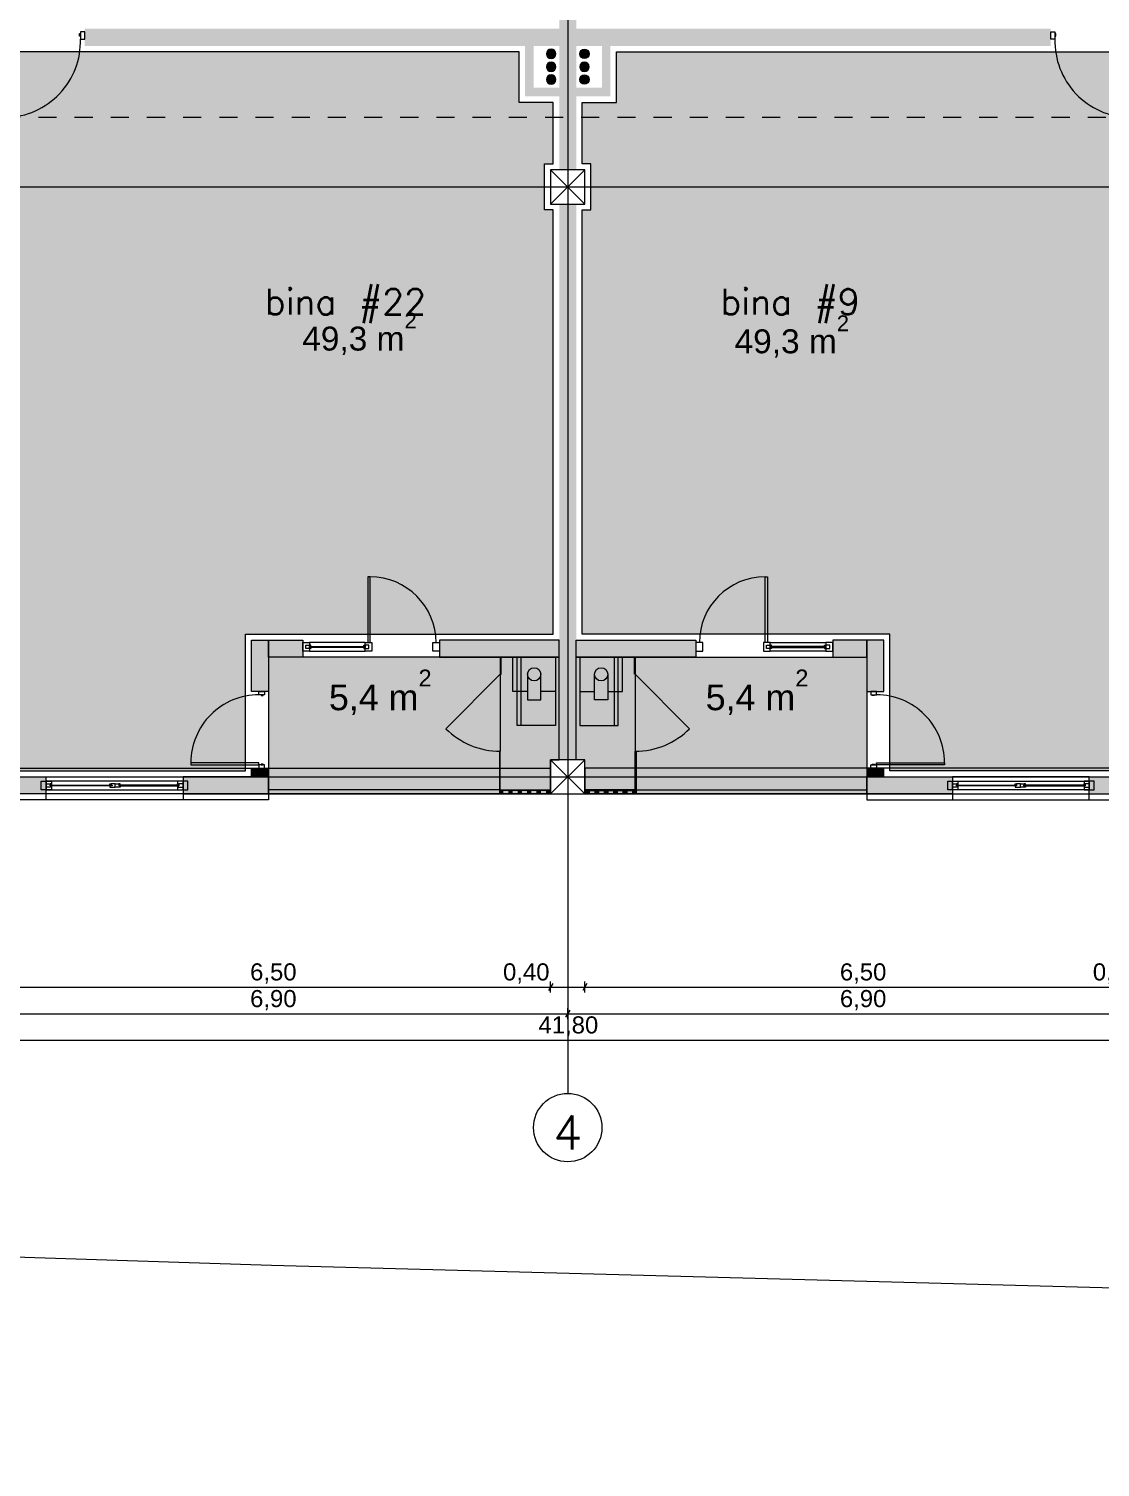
# Model space of a CAD drawing. Header units: metres. Extents: x 476297 to 476657, y 4620828 to 4621206.
# Drawn here: x 476405.25 to 476417.79, y 4621056.25 to 4621073.07 of the extents above; entities that cross this region are included whole.
import ezdxf

# ---------------------------------------------------------------- set-up
doc = ezdxf.new("R2010")
doc.units = ezdxf.units.M
doc.header["$MEASUREMENT"] = 0
doc.linetypes.add('Dashed', pattern=[0.423333, 0.211667, -0.211667])
for name, color, linetype in [('0_Pen_No__42_Pen_No__250', 7, 'Continuous'), ('2D Drafting - General_Pen_No__1', 7, 'Continuous'), ('2D Drafting - General_Pen_No__1_Pen_No__7', 7, 'Continuous'), ('2D Drafting - General_Pen_No__250_Pen_No__7', 7, 'Continuous'), ('2D Drafting - General_Pen_No__7_Pen_No__7', 7, 'Continuous'), ('Annotation - Text_Pen_No__7', 7, 'Continuous'), ('Doors_Pen_No__7_Pen_No__7', 7, 'Continuous'), ('G-Anno-Nplt', 7, 'Continuous'), ('gegmebi_Pen_No__1', 7, 'Continuous'), ('Interior - Furniture', 7, 'Continuous'), ('kar-panjara_Pen_No__7_Pen_No__7', 7, 'Continuous'), ('New2D Drafting - General_Pen_No__250_Pen_No__7', 7, 'Continuous'), ('New2D Drafting - General_Pen_No__30_Pen_No__9_Pen_No__9', 7, 'Continuous'), ('New_________ _________ ___2', 7, 'Continuous'), ('NewDoors_Pen_No__7_Pen_No__7', 7, 'Continuous'), ('NewInterior - Furniture', 7, 'Continuous'), ('Newreg_nak', 7, 'Continuous'), ('Newshenobebi', 7, 'Continuous'), ('NewStructural - Bearing', 7, 'Continuous'), ('shaxtebi da milebi_Pen_No__1_Pen_No__1', 7, 'Continuous'), ('shaxtebi da milebi_Pen_No__5_Pen_No__5', 7, 'Continuous'), ('zoma', 7, 'Continuous'), ('zoma_Pen_No__5', 7, 'Continuous')]:
    doc.layers.add(name, color=color, linetype=linetype)
doc.styles.add('GENERATED_STYLE_1', font='arial.ttf')
doc.styles.add('GENERATED_STYLE_2', font='arial.ttf')
doc.dimstyles.new('GENERATED_STYLE__1', dxfattribs={"dimtxt": 0.2, "dimasz": 0.064421, "dimexe": 0.18, "dimexo": 0.003, "dimgap": 0.09, "dimtad": 1, "dimtih": 1, "dimtoh": 1, "dimzin": 0, "dimdsep": 46, "dimtxsty": 'GENERATED_STYLE_2', "dimblk": 'ARROWHEAD_2', "dimblk1": 'ARROWHEAD_2', "dimblk2": 'ARROWHEAD_2', "dimcen": 0.09, "dimclrd": 142, "dimclre": 142, "dimclrt": 142, "dimadec": 0, "dimazin": 0, "dimtfac": 1, "dimtdec": 4, "dimtmove": 0, "dimatfit": 3, "dimfxl": 1, "dimtolj": 1, "dimtzin": 0, "dimarcsym": 0})

# ---------------------------------------------------------------- blocks, each defined once
blk = doc.blocks.new('*D179', base_point=(476844.527, 4621385.791))
at = {"layer": 'zoma', "color": 142, "linetype": 'Continuous', "lineweight": 0, "transparency": 16777216}
for p, q in [((476404.68, 4621061.594), (476404.631, 4621061.509)), ((476404.656, 4621061.488), (476404.656, 4621061.615)), ((476404.656, 4621061.551), (476411.556, 4621061.551)), ((476411.58, 4621061.594), (476411.531, 4621061.509)), ((476411.556, 4621061.488), (476411.556, 4621061.615))]:
    blk.add_line(p, q, dxfattribs=at)
at = {"layer": 'zoma', "color": 142, "lineweight": 0, "transparency": 16777216, "insert": (476407.84, 4621061.591), "char_height": 0.2, "attachment_point": 7, "style": 'GENERATED_STYLE_2'}
blk.add_mtext('\\A1;{\\pql;\\fArial CYR|b0|i0|c204|p34;6,90}', dxfattribs=at)
blk = doc.blocks.new('ARROWHEAD_2')
at = {"color": 0, "linetype": 'Continuous', "lineweight": 0}
for p, q in [((0, 0), (-1, 0)), ((-0.38, -0.66), (0.38, 0.66))]:
    blk.add_line(p, q, dxfattribs=at)
blk = doc.blocks.new('*D180', base_point=(476844.527, 4621385.791))
at = {"layer": 'zoma', "color": 142, "linetype": 'Continuous', "lineweight": 0, "transparency": 16777216}
for p, q in [((476411.58, 4621061.594), (476411.531, 4621061.509)), ((476411.556, 4621061.488), (476411.556, 4621061.615)), ((476411.556, 4621061.551), (476418.456, 4621061.551)), ((476418.48, 4621061.594), (476418.431, 4621061.509)), ((476418.456, 4621061.488), (476418.456, 4621061.615))]:
    blk.add_line(p, q, dxfattribs=at)
at = {"layer": 'zoma', "color": 142, "lineweight": 0, "transparency": 16777216, "insert": (476414.74, 4621061.591), "char_height": 0.2, "attachment_point": 7, "style": 'GENERATED_STYLE_2'}
blk.add_mtext('\\A1;{\\pql;\\fArial CYR|b0|i0|c204|p34;6,90}', dxfattribs=at)
blk = doc.blocks.new('*D189', base_point=(476844.527, 4621385.791))
at = {"layer": 'zoma', "color": 142, "linetype": 'Continuous', "lineweight": 0, "transparency": 16777216}
for p, q in [((476390.656, 4621061.179), (476390.656, 4621061.306)), ((476432.456, 4621061.179), (476432.456, 4621061.306)), ((476390.614, 4621061.243), (476390.656, 4621061.243)), ((476390.68, 4621061.285), (476390.631, 4621061.2)), ((476390.656, 4621061.243), (476432.456, 4621061.243)), ((476432.431, 4621061.2), (476432.48, 4621061.285)), ((476432.456, 4621061.243), (476432.497, 4621061.243))]:
    blk.add_line(p, q, dxfattribs=at)
at = {"layer": 'zoma', "color": 142, "lineweight": 0, "transparency": 16777216, "insert": (476411.214, 4621061.283), "char_height": 0.2, "attachment_point": 7, "style": 'GENERATED_STYLE_2'}
blk.add_mtext('\\A1;{\\pql;\\fArial CYR|b0|i0|c204|p34;41,80}', dxfattribs=at)
blk = doc.blocks.new('*D195', base_point=(476844.527, 4621385.791))
at = {"layer": 'zoma', "color": 142, "linetype": 'Continuous', "lineweight": 0, "transparency": 16777216}
for p, q in [((476404.88, 4621061.905), (476404.831, 4621061.821)), ((476404.856, 4621061.799), (476404.856, 4621061.926)), ((476404.856, 4621061.863), (476411.356, 4621061.863)), ((476411.38, 4621061.905), (476411.331, 4621061.821)), ((476411.356, 4621061.799), (476411.356, 4621061.926))]:
    blk.add_line(p, q, dxfattribs=at)
at = {"layer": 'zoma', "color": 142, "lineweight": 0, "transparency": 16777216, "char_height": 0.2, "attachment_point": 7, "style": 'GENERATED_STYLE_2'}
for s, insert in [('\\A1;{\\pql;\\fArial CYR|b0|i0|c204|p34;6,50}', (476407.84, 4621061.903)), ('\\A1;{\\pql;\\fArial CYR|b0|i0|c204|p34;0,40}', (476410.799, 4621061.903))]:
    blk.add_mtext(s, dxfattribs=dict(at, insert=insert))
blk = doc.blocks.new('*D196', base_point=(476844.527, 4621385.791))
at = {"layer": 'zoma', "color": 142, "linetype": 'Continuous', "lineweight": 0, "transparency": 16777216}
for p, q in [((476411.38, 4621061.905), (476411.331, 4621061.821)), ((476411.356, 4621061.799), (476411.356, 4621061.926)), ((476411.356, 4621061.863), (476411.756, 4621061.863)), ((476411.78, 4621061.905), (476411.731, 4621061.821)), ((476411.756, 4621061.799), (476411.756, 4621061.926))]:
    blk.add_line(p, q, dxfattribs=at)
blk = doc.blocks.new('*D197', base_point=(476844.527, 4621385.791))
at = {"layer": 'zoma', "color": 142, "linetype": 'Continuous', "lineweight": 0, "transparency": 16777216}
for p, q in [((476411.78, 4621061.905), (476411.731, 4621061.821)), ((476411.756, 4621061.799), (476411.756, 4621061.926)), ((476411.756, 4621061.863), (476418.256, 4621061.863)), ((476418.28, 4621061.905), (476418.231, 4621061.821)), ((476418.256, 4621061.799), (476418.256, 4621061.926))]:
    blk.add_line(p, q, dxfattribs=at)
at = {"layer": 'zoma', "color": 142, "lineweight": 0, "transparency": 16777216, "char_height": 0.2, "attachment_point": 7, "style": 'GENERATED_STYLE_2'}
for s, insert in [('\\A1;{\\pql;\\fArial CYR|b0|i0|c204|p34;6,50}', (476414.74, 4621061.903)), ('\\A1;{\\pql;\\fArial CYR|b0|i0|c204|p34;0,40}', (476417.699, 4621061.903))]:
    blk.add_mtext(s, dxfattribs=dict(at, insert=insert))
blk = doc.blocks.new('*D340', base_point=(476844.527, 4621385.791))
at = {"layer": 'zoma', "color": 142, "linetype": 'Continuous', "lineweight": 0, "transparency": 16777216}
for p, q in [((476404.879, 4621099.633), (476404.831, 4621099.549)), ((476404.855, 4621099.527), (476404.855, 4621099.654)), ((476404.855, 4621099.591), (476411.355, 4621099.591)), ((476411.379, 4621099.633), (476411.331, 4621099.549)), ((476411.355, 4621099.527), (476411.355, 4621099.654))]:
    blk.add_line(p, q, dxfattribs=at)
at = {"layer": 'zoma', "color": 142, "lineweight": 0, "transparency": 16777216, "char_height": 0.2, "attachment_point": 7, "style": 'GENERATED_STYLE_2'}
for s, insert in [('\\A1;{\\pql;\\fArial CYR|b0|i0|c204|p34;6,50}', (476407.839, 4621099.631)), ('\\A1;{\\pql;\\fArial CYR|b0|i0|c204|p34;0,40}', (476410.798, 4621099.631))]:
    blk.add_mtext(s, dxfattribs=dict(at, insert=insert))
blk = doc.blocks.new('*D341', base_point=(476844.527, 4621385.791))
at = {"layer": 'zoma', "color": 142, "linetype": 'Continuous', "lineweight": 0, "transparency": 16777216}
for p, q in [((476411.379, 4621099.633), (476411.331, 4621099.549)), ((476411.355, 4621099.527), (476411.355, 4621099.654)), ((476411.355, 4621099.591), (476411.755, 4621099.591)), ((476411.779, 4621099.633), (476411.731, 4621099.549)), ((476411.755, 4621099.527), (476411.755, 4621099.654))]:
    blk.add_line(p, q, dxfattribs=at)
blk = doc.blocks.new('*D342', base_point=(476844.527, 4621385.791))
at = {"layer": 'zoma', "color": 142, "linetype": 'Continuous', "lineweight": 0, "transparency": 16777216}
for p, q in [((476411.779, 4621099.633), (476411.731, 4621099.549)), ((476411.755, 4621099.527), (476411.755, 4621099.654)), ((476411.755, 4621099.591), (476418.255, 4621099.591)), ((476418.279, 4621099.633), (476418.231, 4621099.549)), ((476418.255, 4621099.527), (476418.255, 4621099.654))]:
    blk.add_line(p, q, dxfattribs=at)
at = {"layer": 'zoma', "color": 142, "lineweight": 0, "transparency": 16777216, "char_height": 0.2, "attachment_point": 7, "style": 'GENERATED_STYLE_2'}
for s, insert in [('\\A1;{\\pql;\\fArial CYR|b0|i0|c204|p34;6,50}', (476414.739, 4621099.631)), ('\\A1;{\\pql;\\fArial CYR|b0|i0|c204|p34;0,40}', (476417.698, 4621099.631))]:
    blk.add_mtext(s, dxfattribs=dict(at, insert=insert))

msp = doc.modelspace()

# ---------------------------------------------------------------- hatches: boundary and pattern name
at = {"layer": '2D Drafting - General_Pen_No__250_Pen_No__7', "linetype": 'Continuous', "lineweight": 0}
for points in [[(476411.656, 4621074.521), (476411.656, 4621071.421), (476411.456, 4621071.421), (476411.456, 4621074.521)], [(476411.456, 4621072.871), (476405.906, 4621072.871), (476405.906, 4621073.071), (476411.456, 4621073.071)], [(476411.656, 4621072.871), (476417.206, 4621072.871), (476417.206, 4621073.071), (476411.656, 4621073.071)], [(476411.456, 4621072.381), (476411.456, 4621072.28), (476411.056, 4621072.28), (476411.056, 4621072.871), (476411.156, 4621072.871), (476411.156, 4621072.381)], [(476411.656, 4621072.381), (476411.656, 4621072.28), (476412.056, 4621072.28), (476412.056, 4621072.871), (476411.956, 4621072.871), (476411.956, 4621072.381)], [(476411.656, 4621071.021), (476411.656, 4621064.521), (476411.456, 4621064.521), (476411.456, 4621071.021)], [(476408.056, 4621065.921), (476408.056, 4621065.321), (476407.856, 4621065.321), (476407.856, 4621065.921)], [(476408.456, 4621065.921), (476408.456, 4621065.721), (476408.056, 4621065.721), (476408.056, 4621065.921)], [(476410.056, 4621065.721), (476411.456, 4621065.721), (476411.456, 4621065.921), (476410.056, 4621065.921)], [(476413.056, 4621065.721), (476411.656, 4621065.721), (476411.656, 4621065.921), (476413.056, 4621065.921)], [(476414.656, 4621065.921), (476414.656, 4621065.721), (476415.056, 4621065.721), (476415.056, 4621065.921)], [(476415.056, 4621065.921), (476415.056, 4621065.321), (476415.256, 4621065.321), (476415.256, 4621065.921)], [(476410.766, 4621065.721), (476410.766, 4621065.521), (476410.776, 4621065.521), (476410.776, 4621065.721)], [(476412.346, 4621065.721), (476412.346, 4621065.521), (476412.336, 4621065.521), (476412.336, 4621065.721)], [(476410.756, 4621064.621), (476410.756, 4621064.161), (476410.766, 4621064.161), (476410.766, 4621064.621)], [(476412.356, 4621064.621), (476412.356, 4621064.161), (476412.346, 4621064.161), (476412.346, 4621064.621)], [(476407.856, 4621064.421), (476408.056, 4621064.421), (476408.056, 4621064.321), (476407.856, 4621064.321)], [(476415.256, 4621064.421), (476415.056, 4621064.421), (476415.056, 4621064.321), (476415.256, 4621064.321)], [(476405.456, 4621064.321), (476405.456, 4621064.121), (476404.856, 4621064.121), (476404.856, 4621064.321)], [(476407.056, 4621064.321), (476407.056, 4621064.121), (476408.056, 4621064.121), (476408.056, 4621064.321)], [(476410.766, 4621064.171), (476411.356, 4621064.171), (476411.356, 4621064.161), (476410.766, 4621064.161)], [(476412.346, 4621064.171), (476411.756, 4621064.171), (476411.756, 4621064.161), (476412.346, 4621064.161)], [(476416.056, 4621064.321), (476416.056, 4621064.121), (476415.056, 4621064.121), (476415.056, 4621064.321)], [(476417.656, 4621064.321), (476417.656, 4621064.121), (476418.256, 4621064.121), (476418.256, 4621064.321)]]:
    msp.add_hatch(color=7, dxfattribs=at).paths.add_polyline_path(points)
at = {"layer": 'G-Anno-Nplt', "linetype": 'Continuous', "lineweight": 0}
for points in [[(476411.286, 4621071.491), (476411.386, 4621071.491), (476411.386, 4621072.21), (476410.986, 4621072.21), (476410.986, 4621072.8), (476404.776, 4621072.801), (476404.776, 4621071.591), (476404.876, 4621071.591), (476404.876, 4621071.203), (476405.106, 4621071.203), (476405.106, 4621070.33), (476404.706, 4621070.33), (476404.706, 4621068.564), (476404.776, 4621068.564), (476404.776, 4621064.591), (476404.926, 4621064.591), (476404.926, 4621064.391), (476407.786, 4621064.391), (476407.786, 4621065.991), (476411.386, 4621065.991), (476411.386, 4621070.951), (476411.286, 4621070.951)], [(476418.405, 4621068.564), (476418.336, 4621068.564), (476418.336, 4621064.591), (476418.186, 4621064.591), (476418.186, 4621064.391), (476415.326, 4621064.391), (476415.326, 4621065.991), (476411.726, 4621065.991), (476411.726, 4621070.951), (476411.826, 4621070.951), (476411.826, 4621071.491), (476411.726, 4621071.491), (476411.726, 4621072.21), (476412.126, 4621072.21), (476412.126, 4621072.8), (476418.333, 4621072.801), (476418.333, 4621071.591), (476418.236, 4621071.591), (476418.236, 4621071.203), (476418.005, 4621071.203), (476418.005, 4621070.33), (476418.405, 4621070.33)]]:
    msp.add_hatch(color=167, dxfattribs=at).paths.add_polyline_path(points)
at = {"layer": 'New2D Drafting - General_Pen_No__250_Pen_No__7', "linetype": 'Continuous', "lineweight": 0}
for points in [[(476411.414, 4621065.721), (476410.914, 4621065.721), (476410.914, 4621065.321), (476411.087, 4621065.321), (476411.087, 4621065.221), (476411.241, 4621065.221), (476411.241, 4621065.321), (476411.414, 4621065.321)], [(476411.414, 4621065.721), (476410.964, 4621065.721), (476410.964, 4621064.921), (476411.414, 4621064.921)], [(476411.697, 4621065.721), (476412.147, 4621065.721), (476412.147, 4621064.921), (476411.697, 4621064.921)], [(476411.697, 4621065.721), (476412.197, 4621065.721), (476412.197, 4621065.321), (476412.024, 4621065.321), (476412.024, 4621065.221), (476411.87, 4621065.221), (476411.87, 4621065.321), (476411.697, 4621065.321)]]:
    msp.add_hatch(color=255, dxfattribs=at).paths.add_polyline_path(points)
at = {"layer": 'New2D Drafting - General_Pen_No__30_Pen_No__9_Pen_No__9', "linetype": 'Continuous', "lineweight": 0}
for points in [[(476410.796, 4621064.121), (476410.796, 4621064.161), (476410.756, 4621064.161), (476410.756, 4621064.121)], [(476410.906, 4621064.121), (476410.906, 4621064.161), (476410.866, 4621064.161), (476410.866, 4621064.121)], [(476411.016, 4621064.121), (476411.016, 4621064.161), (476410.976, 4621064.161), (476410.976, 4621064.121)], [(476411.126, 4621064.121), (476411.126, 4621064.161), (476411.086, 4621064.161), (476411.086, 4621064.121)], [(476411.236, 4621064.121), (476411.236, 4621064.161), (476411.196, 4621064.161), (476411.196, 4621064.121)], [(476411.346, 4621064.121), (476411.346, 4621064.161), (476411.306, 4621064.161), (476411.306, 4621064.121)], [(476411.766, 4621064.121), (476411.766, 4621064.161), (476411.806, 4621064.161), (476411.806, 4621064.121)], [(476411.876, 4621064.121), (476411.876, 4621064.161), (476411.916, 4621064.161), (476411.916, 4621064.121)], [(476411.986, 4621064.121), (476411.986, 4621064.161), (476412.026, 4621064.161), (476412.026, 4621064.121)], [(476412.096, 4621064.121), (476412.096, 4621064.161), (476412.136, 4621064.161), (476412.136, 4621064.121)], [(476412.206, 4621064.121), (476412.206, 4621064.161), (476412.246, 4621064.161), (476412.246, 4621064.121)], [(476412.316, 4621064.121), (476412.316, 4621064.161), (476412.356, 4621064.161), (476412.356, 4621064.121)]]:
    msp.add_hatch(color=255, dxfattribs=at).paths.add_polyline_path(points)
at = {"layer": 'NewInterior - Furniture', "linetype": 'Continuous', "lineweight": 0}
for points in [[(476408.056, 4621065.721), (476408.056, 4621064.121), (476411.356, 4621064.121), (476411.356, 4621064.521), (476411.456, 4621064.521), (476411.456, 4621065.721)], [(476415.056, 4621065.721), (476415.056, 4621064.121), (476411.756, 4621064.121), (476411.756, 4621064.521), (476411.656, 4621064.521), (476411.656, 4621065.721)]]:
    msp.add_hatch(color=46, dxfattribs=at).paths.add_polyline_path(points)
at = {"layer": 'shaxtebi da milebi_Pen_No__1_Pen_No__1', "linetype": 'Continuous', "lineweight": 0}
for points in [[(476411.361, 4621072.721, -1), (476411.361, 4621072.831, -1)], [(476411.751, 4621072.721, 1), (476411.751, 4621072.831, 1)]]:
    msp.add_hatch(color=1, dxfattribs=at).paths.add_polyline_path(points)
at = {"layer": 'shaxtebi da milebi_Pen_No__5_Pen_No__5', "linetype": 'Continuous', "lineweight": 0}
for color, points in [(5, [(476411.306, 4621072.626, 1), (476411.416, 4621072.626, 1)]), (5, [(476411.696, 4621072.626, 1), (476411.806, 4621072.626, 1)]), (251, [(476411.361, 4621072.421, 1), (476411.361, 4621072.531, 1)]), (251, [(476411.751, 4621072.421, -1), (476411.751, 4621072.531, -1)])]:
    msp.add_hatch(color=color, dxfattribs=at).paths.add_polyline_path(points)

# ---------------------------------------------------------------- linework, layer by layer
at = {"layer": '0_Pen_No__42_Pen_No__250', "color": 5, "linetype": 'Continuous', "lineweight": 0}
msp.add_circle((476411.556, 4621060.219), 0.4, dxfattribs=at)
msp.add_circle((476411.556, 4621060.219), 0.4, dxfattribs=at)
at = {"layer": '2D Drafting - General_Pen_No__1', "color": 7, "linetype": 'Continuous', "lineweight": 0}
for p, q in [((476411.756, 4621071.021), (476411.356, 4621071.421)), ((476411.356, 4621071.021), (476411.756, 4621071.421)), ((476411.756, 4621064.121), (476411.356, 4621064.521)), ((476411.356, 4621064.121), (476411.756, 4621064.521))]:
    msp.add_line(p, q, dxfattribs=at)
at = {"layer": '2D Drafting - General_Pen_No__1', "color": 7, "linetype": 'Continuous', "lineweight": 0, "flags": 128}
for points in [[(476411.356, 4621071.021), (476411.756, 4621071.021), (476411.756, 4621071.421), (476411.356, 4621071.421)], [(476411.356, 4621064.121), (476411.756, 4621064.121), (476411.756, 4621064.521), (476411.356, 4621064.521)], [(476411.356, 4621064.121), (476404.856, 4621064.121), (476404.856, 4621064.421), (476411.356, 4621064.421)], [(476411.756, 4621064.121), (476418.256, 4621064.121), (476418.256, 4621064.421), (476411.756, 4621064.421)]]:
    msp.add_lwpolyline(points, close=True, dxfattribs=at)
at = {"layer": '2D Drafting - General_Pen_No__1_Pen_No__7', "color": 7, "linetype": 'Continuous', "lineweight": 0}
for centre, start, end in [((476404.963, 4621072.925), 271.6038, 1.6038), ((476418.149, 4621072.925), 178.3962, 268.3962)]:
    msp.add_arc(centre, 0.893, start, end, dxfattribs=at)
at = {"layer": '2D Drafting - General_Pen_No__250_Pen_No__7', "color": 7, "linetype": 'Continuous', "lineweight": 0, "flags": 128}
for points in [[(476408.056, 4621065.921), (476408.056, 4621065.321), (476407.856, 4621065.321), (476407.856, 4621065.921)], [(476408.456, 4621065.921), (476408.456, 4621065.721), (476408.056, 4621065.721), (476408.056, 4621065.921)], [(476410.056, 4621065.721), (476411.456, 4621065.721), (476411.456, 4621065.921), (476410.056, 4621065.921)], [(476413.056, 4621065.721), (476411.656, 4621065.721), (476411.656, 4621065.921), (476413.056, 4621065.921)], [(476414.656, 4621065.921), (476414.656, 4621065.721), (476415.056, 4621065.721), (476415.056, 4621065.921)], [(476415.056, 4621065.921), (476415.056, 4621065.321), (476415.256, 4621065.321), (476415.256, 4621065.921)], [(476410.766, 4621065.721), (476410.766, 4621065.521), (476410.776, 4621065.521), (476410.776, 4621065.721)], [(476412.346, 4621065.721), (476412.346, 4621065.521), (476412.336, 4621065.521), (476412.336, 4621065.721)], [(476410.756, 4621064.621), (476410.756, 4621064.161), (476410.766, 4621064.161), (476410.766, 4621064.621)], [(476412.356, 4621064.621), (476412.356, 4621064.161), (476412.346, 4621064.161), (476412.346, 4621064.621)], [(476407.856, 4621064.421), (476408.056, 4621064.421), (476408.056, 4621064.321), (476407.856, 4621064.321)], [(476415.256, 4621064.421), (476415.056, 4621064.421), (476415.056, 4621064.321), (476415.256, 4621064.321)], [(476407.056, 4621064.321), (476407.056, 4621064.121), (476408.056, 4621064.121), (476408.056, 4621064.321)], [(476410.766, 4621064.171), (476411.356, 4621064.171), (476411.356, 4621064.161), (476410.766, 4621064.161)], [(476412.346, 4621064.171), (476411.756, 4621064.171), (476411.756, 4621064.161), (476412.346, 4621064.161)], [(476416.056, 4621064.321), (476416.056, 4621064.121), (476415.056, 4621064.121), (476415.056, 4621064.321)]]:
    msp.add_lwpolyline(points, close=True, dxfattribs=at)
at = {"layer": '2D Drafting - General_Pen_No__7_Pen_No__7', "color": 7, "linetype": 'Continuous', "lineweight": 0, "flags": 128}
for points in [[(476408.536, 4621065.791), (476409.186, 4621065.791), (476409.186, 4621065.891), (476408.536, 4621065.891)], [(476414.576, 4621065.791), (476413.926, 4621065.791), (476413.926, 4621065.891), (476414.576, 4621065.891)]]:
    msp.add_lwpolyline(points, close=True, dxfattribs=at)
at = {"layer": '2D Drafting - General_Pen_No__7_Pen_No__7', "color": 7, "linetype": 'Continuous', "lineweight": 0}
for centre, radius, start, end in [((476409.245, 4621065.891), 0.77, 0.0057, 90.0025), ((476413.866, 4621065.891), 0.77, 89.9975, 179.9943), ((476407.941, 4621064.487), 0.794, 89.9998, 180.0015), ((476415.17, 4621064.487), 0.794, 359.9985, 90.0002)]:
    msp.add_arc(centre, radius, start, end, dxfattribs=at)
at = {"layer": 'Doors_Pen_No__7_Pen_No__7', "color": 7, "linetype": 'Continuous', "lineweight": 0, "flags": 128}
for points in [[(476405.845, 4621073.016), (476405.856, 4621073.016), (476405.856, 4621072.983), (476405.845, 4621072.983)], [(476405.906, 4621073.034), (476405.856, 4621073.034), (476405.856, 4621072.95), (476405.906, 4621072.95)], [(476417.206, 4621073.034), (476417.256, 4621073.034), (476417.256, 4621072.95), (476417.206, 4621072.95)], [(476417.267, 4621073.016), (476417.256, 4621073.016), (476417.256, 4621072.983), (476417.267, 4621072.983)], [(476409.219, 4621065.891), (476409.245, 4621065.891), (476409.245, 4621066.661), (476409.219, 4621066.661)], [(476413.893, 4621065.891), (476413.866, 4621065.891), (476413.866, 4621066.661), (476413.893, 4621066.661)], [(476408.009, 4621065.321), (476408.009, 4621065.281), (476407.941, 4621065.281), (476407.941, 4621065.321)], [(476407.994, 4621065.272), (476407.994, 4621065.281), (476407.968, 4621065.281), (476407.968, 4621065.272)], [(476415.103, 4621065.321), (476415.103, 4621065.281), (476415.17, 4621065.281), (476415.17, 4621065.321)], [(476415.117, 4621065.272), (476415.117, 4621065.281), (476415.144, 4621065.281), (476415.144, 4621065.272)], [(476407.941, 4621064.46), (476407.941, 4621064.487), (476407.147, 4621064.487), (476407.147, 4621064.46)], [(476408.009, 4621064.421), (476408.009, 4621064.46), (476407.941, 4621064.46), (476407.941, 4621064.421)], [(476407.994, 4621064.46), (476407.994, 4621064.469), (476407.968, 4621064.469), (476407.968, 4621064.46)], [(476415.103, 4621064.421), (476415.103, 4621064.46), (476415.17, 4621064.46), (476415.17, 4621064.421)], [(476415.117, 4621064.46), (476415.117, 4621064.469), (476415.144, 4621064.469), (476415.144, 4621064.46)], [(476415.17, 4621064.46), (476415.17, 4621064.487), (476415.965, 4621064.487), (476415.965, 4621064.46)]]:
    msp.add_lwpolyline(points, close=True, dxfattribs=at)
at = {"layer": 'G-Anno-Nplt', "color": 7, "linetype": 'Continuous', "lineweight": 0, "flags": 128}
for points in [[(476411.286, 4621071.491), (476411.386, 4621071.491), (476411.386, 4621072.21), (476410.986, 4621072.21), (476410.986, 4621072.8), (476404.776, 4621072.801), (476404.776, 4621071.591), (476404.876, 4621071.591), (476404.876, 4621071.203), (476405.106, 4621071.203), (476405.106, 4621070.33), (476404.706, 4621070.33), (476404.706, 4621068.564), (476404.776, 4621068.564), (476404.776, 4621064.591), (476404.926, 4621064.591), (476404.926, 4621064.391), (476407.786, 4621064.391), (476407.786, 4621065.991), (476411.386, 4621065.991), (476411.386, 4621070.951), (476411.286, 4621070.951)], [(476418.405, 4621068.564), (476418.336, 4621068.564), (476418.336, 4621064.591), (476418.186, 4621064.591), (476418.186, 4621064.391), (476415.326, 4621064.391), (476415.326, 4621065.991), (476411.726, 4621065.991), (476411.726, 4621070.951), (476411.826, 4621070.951), (476411.826, 4621071.491), (476411.726, 4621071.491), (476411.726, 4621072.21), (476412.126, 4621072.21), (476412.126, 4621072.8), (476418.333, 4621072.801), (476418.333, 4621071.591), (476418.236, 4621071.591), (476418.236, 4621071.203), (476418.005, 4621071.203), (476418.005, 4621070.33), (476418.405, 4621070.33)]]:
    msp.add_lwpolyline(points, close=True, dxfattribs=at)
at = {"layer": 'gegmebi_Pen_No__1', "color": 7, "linetype": 'Continuous', "lineweight": 0, "flags": 128}
for points in [[(476411.087, 4621065.321), (476410.914, 4621065.321), (476410.914, 4621065.721), (476411.414, 4621065.721), (476411.414, 4621065.321), (476411.241, 4621065.321)], [(476412.024, 4621065.321), (476412.197, 4621065.321), (476412.197, 4621065.721), (476411.697, 4621065.721), (476411.697, 4621065.321), (476411.87, 4621065.321)], [(476411.087, 4621065.521), (476411.087, 4621065.221), (476411.241, 4621065.221), (476411.241, 4621065.521)], [(476412.024, 4621065.521), (476412.024, 4621065.221), (476411.87, 4621065.221), (476411.87, 4621065.521)]]:
    msp.add_lwpolyline(points, dxfattribs=at)
at = {"layer": 'kar-panjara_Pen_No__7_Pen_No__7', "color": 7, "linetype": 'Continuous', "lineweight": 0, "flags": 128}
for points in [[(476408.536, 4621065.791), (476408.456, 4621065.791), (476408.456, 4621065.891), (476408.536, 4621065.891)], [(476408.491, 4621065.861), (476408.536, 4621065.861), (476408.536, 4621065.846), (476408.536, 4621065.836), (476408.551, 4621065.836), (476408.551, 4621065.821), (476408.491, 4621065.821)], [(476408.551, 4621065.861), (476408.536, 4621065.861), (476408.536, 4621065.846), (476408.551, 4621065.846)], [(476408.536, 4621065.846), (476409.186, 4621065.846), (476409.186, 4621065.836), (476408.536, 4621065.836)], [(476409.231, 4621065.861), (476409.186, 4621065.861), (476409.186, 4621065.846), (476409.186, 4621065.836), (476409.171, 4621065.836), (476409.171, 4621065.821), (476409.231, 4621065.821)], [(476409.171, 4621065.861), (476409.186, 4621065.861), (476409.186, 4621065.846), (476409.171, 4621065.846)], [(476409.266, 4621065.791), (476409.186, 4621065.791), (476409.186, 4621065.891), (476409.266, 4621065.891)], [(476410.056, 4621065.791), (476409.976, 4621065.791), (476409.976, 4621065.891), (476410.056, 4621065.891)], [(476413.056, 4621065.791), (476413.136, 4621065.791), (476413.136, 4621065.891), (476413.056, 4621065.891)], [(476413.846, 4621065.791), (476413.926, 4621065.791), (476413.926, 4621065.891), (476413.846, 4621065.891)], [(476413.881, 4621065.861), (476413.926, 4621065.861), (476413.926, 4621065.846), (476413.926, 4621065.836), (476413.941, 4621065.836), (476413.941, 4621065.821), (476413.881, 4621065.821)], [(476413.941, 4621065.861), (476413.926, 4621065.861), (476413.926, 4621065.846), (476413.941, 4621065.846)], [(476414.576, 4621065.846), (476413.926, 4621065.846), (476413.926, 4621065.836), (476414.576, 4621065.836)], [(476414.561, 4621065.861), (476414.576, 4621065.861), (476414.576, 4621065.846), (476414.561, 4621065.846)], [(476414.621, 4621065.861), (476414.576, 4621065.861), (476414.576, 4621065.846), (476414.576, 4621065.836), (476414.561, 4621065.836), (476414.561, 4621065.821), (476414.621, 4621065.821)], [(476414.576, 4621065.791), (476414.656, 4621065.791), (476414.656, 4621065.891), (476414.576, 4621065.891)], [(476405.515, 4621064.17), (476405.395, 4621064.17), (476405.395, 4621064.27), (476405.515, 4621064.27)], [(476407.056, 4621064.27), (476405.456, 4621064.27), (476405.456, 4621064.17), (476407.056, 4621064.171)], [(476405.456, 4621064.24), (476405.501, 4621064.24), (476405.501, 4621064.225), (476405.501, 4621064.215), (476405.515, 4621064.215), (476405.515, 4621064.2), (476405.456, 4621064.2)], [(476405.515, 4621064.24), (476405.501, 4621064.24), (476405.501, 4621064.225), (476405.515, 4621064.225)], [(476405.501, 4621064.225), (476406.225, 4621064.225), (476406.225, 4621064.215), (476405.501, 4621064.215)], [(476406.26, 4621064.24), (476406.215, 4621064.24), (476406.215, 4621064.225), (476406.215, 4621064.215), (476406.2, 4621064.215), (476406.2, 4621064.2), (476406.26, 4621064.2)], [(476406.2, 4621064.24), (476406.215, 4621064.24), (476406.215, 4621064.225), (476406.2, 4621064.225)], [(476406.26, 4621064.24), (476406.305, 4621064.24), (476406.305, 4621064.225), (476406.305, 4621064.215), (476406.32, 4621064.215), (476406.32, 4621064.2), (476406.26, 4621064.2)], [(476406.32, 4621064.24), (476406.305, 4621064.24), (476406.305, 4621064.225), (476406.32, 4621064.225)], [(476407.005, 4621064.225), (476406.305, 4621064.225), (476406.305, 4621064.215), (476407.005, 4621064.215)], [(476406.99, 4621064.17), (476407.11, 4621064.17), (476407.11, 4621064.27), (476406.99, 4621064.27)], [(476407.056, 4621064.24), (476407.005, 4621064.24), (476407.005, 4621064.225), (476407.005, 4621064.215), (476406.99, 4621064.215), (476406.99, 4621064.2), (476407.056, 4621064.2)], [(476406.99, 4621064.24), (476407.005, 4621064.24), (476407.005, 4621064.225), (476406.99, 4621064.225)], [(476416.121, 4621064.17), (476416.001, 4621064.17), (476416.001, 4621064.27), (476416.121, 4621064.27)], [(476416.056, 4621064.27), (476417.656, 4621064.27), (476417.656, 4621064.17), (476416.056, 4621064.171)], [(476416.056, 4621064.24), (476416.106, 4621064.24), (476416.106, 4621064.225), (476416.106, 4621064.215), (476416.121, 4621064.215), (476416.121, 4621064.2), (476416.056, 4621064.2)], [(476416.121, 4621064.24), (476416.106, 4621064.24), (476416.106, 4621064.225), (476416.121, 4621064.225)], [(476416.106, 4621064.225), (476416.806, 4621064.225), (476416.806, 4621064.215), (476416.106, 4621064.215)], [(476416.791, 4621064.24), (476416.806, 4621064.24), (476416.806, 4621064.225), (476416.791, 4621064.225)], [(476416.851, 4621064.24), (476416.806, 4621064.24), (476416.806, 4621064.225), (476416.806, 4621064.215), (476416.791, 4621064.215), (476416.791, 4621064.2), (476416.851, 4621064.2)], [(476416.851, 4621064.24), (476416.896, 4621064.24), (476416.896, 4621064.225), (476416.896, 4621064.215), (476416.911, 4621064.215), (476416.911, 4621064.2), (476416.851, 4621064.2)], [(476417.611, 4621064.225), (476416.887, 4621064.225), (476416.887, 4621064.215), (476417.611, 4621064.215)], [(476416.911, 4621064.24), (476416.896, 4621064.24), (476416.896, 4621064.225), (476416.911, 4621064.225)], [(476417.596, 4621064.17), (476417.716, 4621064.17), (476417.716, 4621064.27), (476417.596, 4621064.27)], [(476417.596, 4621064.24), (476417.611, 4621064.24), (476417.611, 4621064.225), (476417.596, 4621064.225)], [(476417.656, 4621064.24), (476417.611, 4621064.24), (476417.611, 4621064.225), (476417.611, 4621064.215), (476417.596, 4621064.215), (476417.596, 4621064.2), (476417.656, 4621064.2)]]:
    msp.add_lwpolyline(points, close=True, dxfattribs=at)
at = {"layer": 'New2D Drafting - General_Pen_No__30_Pen_No__9_Pen_No__9', "color": 7, "linetype": 'Continuous', "lineweight": 0, "flags": 128}
for points in [[(476410.796, 4621064.121), (476410.796, 4621064.161), (476410.756, 4621064.161), (476410.756, 4621064.121)], [(476410.906, 4621064.121), (476410.906, 4621064.161), (476410.866, 4621064.161), (476410.866, 4621064.121)], [(476411.016, 4621064.121), (476411.016, 4621064.161), (476410.976, 4621064.161), (476410.976, 4621064.121)], [(476411.126, 4621064.121), (476411.126, 4621064.161), (476411.086, 4621064.161), (476411.086, 4621064.121)], [(476411.236, 4621064.121), (476411.236, 4621064.161), (476411.196, 4621064.161), (476411.196, 4621064.121)], [(476411.346, 4621064.121), (476411.346, 4621064.161), (476411.306, 4621064.161), (476411.306, 4621064.121)], [(476411.766, 4621064.121), (476411.766, 4621064.161), (476411.806, 4621064.161), (476411.806, 4621064.121)], [(476411.876, 4621064.121), (476411.876, 4621064.161), (476411.916, 4621064.161), (476411.916, 4621064.121)], [(476411.986, 4621064.121), (476411.986, 4621064.161), (476412.026, 4621064.161), (476412.026, 4621064.121)], [(476412.096, 4621064.121), (476412.096, 4621064.161), (476412.136, 4621064.161), (476412.136, 4621064.121)], [(476412.206, 4621064.121), (476412.206, 4621064.161), (476412.246, 4621064.161), (476412.246, 4621064.121)], [(476412.316, 4621064.121), (476412.316, 4621064.161), (476412.356, 4621064.161), (476412.356, 4621064.121)]]:
    msp.add_lwpolyline(points, close=True, dxfattribs=at)
at = {"layer": 'New_________ _________ ___2', "color": 1, "linetype": 'Continuous', "lineweight": 0}
msp.add_lwpolyline([(476377.768, 4621059.593), (476408.09, 4621058.612), (476446.534, 4621057.578), (476446.534, 4621091.977)], dxfattribs=at)
at = {"layer": 'NewDoors_Pen_No__7_Pen_No__7', "color": 7, "linetype": 'Continuous', "lineweight": 0, "flags": 128}
for points in [[(476410.765, 4621064.17), (476408.056, 4621064.17)], [(476412.346, 4621064.17), (476415.056, 4621064.17)]]:
    msp.add_lwpolyline(points, dxfattribs=at)
at = {"layer": 'NewInterior - Furniture', "color": 7, "linetype": 'Continuous', "lineweight": 0, "flags": 128}
for points in [[(476408.056, 4621065.721), (476408.056, 4621064.121), (476411.356, 4621064.121), (476411.356, 4621064.521), (476411.456, 4621064.521), (476411.456, 4621065.721)], [(476415.056, 4621065.721), (476415.056, 4621064.121), (476411.756, 4621064.121), (476411.756, 4621064.521), (476411.656, 4621064.521), (476411.656, 4621065.721)]]:
    msp.add_lwpolyline(points, close=True, dxfattribs=at)
at = {"layer": 'Newreg_nak', "color": 7, "linetype": 'Continuous', "lineweight": 0}
for p, q in [((476411.01, 4621064.921), (476411.01, 4621065.721)), ((476412.102, 4621064.921), (476412.102, 4621065.721)), ((476410.766, 4621065.521), (476410.766, 4621064.621)), ((476412.346, 4621065.521), (476412.346, 4621064.621))]:
    msp.add_line(p, q, dxfattribs=at)
at = {"layer": 'Newreg_nak', "color": 7, "linetype": 'Continuous', "lineweight": 0, "flags": 128}
for points in [[(476411.414, 4621065.721), (476411.414, 4621064.921), (476410.964, 4621064.921), (476410.964, 4621065.721)], [(476411.697, 4621065.721), (476411.697, 4621064.921), (476412.147, 4621064.921), (476412.147, 4621065.721)], [(476407.056, 4621064.321), (476407.056, 4621064.051), (476405.456, 4621064.051), (476405.456, 4621064.321)], [(476416.056, 4621064.321), (476416.056, 4621064.051), (476417.656, 4621064.051), (476417.656, 4621064.321)]]:
    msp.add_lwpolyline(points, close=True, dxfattribs=at)
for points in [[(476408.056, 4621064.121), (476408.056, 4621064.051), (476404.456, 4621064.051)], [(476415.056, 4621064.121), (476415.056, 4621064.051), (476418.656, 4621064.051)]]:
    msp.add_lwpolyline(points, dxfattribs=at)
at = {"layer": 'Newreg_nak', "color": 7, "linetype": 'Continuous', "lineweight": 0}
for centre in [(476411.164, 4621065.521), (476411.947, 4621065.521)]:
    msp.add_circle(centre, 0.077, dxfattribs=at)
at = {"layer": 'Newshenobebi', "color": 1, "linetype": 'Dashed', "lineweight": 0}
msp.add_lwpolyline([(476436.902, 4621072.032), (476385.829, 4621072.032)], dxfattribs=at)
at = {"layer": 'NewStructural - Bearing', "color": 7, "linetype": 'Continuous', "lineweight": 0}
for p, q in [((476410.766, 4621065.521), (476410.129, 4621064.884)), ((476412.346, 4621065.521), (476412.982, 4621064.884))]:
    msp.add_line(p, q, dxfattribs=at)
for centre, start, end in [((476410.766, 4621065.521), 225, 270), ((476412.346, 4621065.521), 270, 315)]:
    msp.add_arc(centre, 0.9, start, end, dxfattribs=at)
at = {"layer": 'shaxtebi da milebi_Pen_No__1_Pen_No__1', "color": 1, "linetype": 'Continuous', "lineweight": 0, "flags": 128}
for points in [[(476411.361, 4621072.721, 1), (476411.361, 4621072.831, 1)], [(476411.751, 4621072.721, -1), (476411.751, 4621072.831, -1)]]:
    msp.add_lwpolyline(points, format="xyb", close=True, dxfattribs=at)
at = {"layer": 'shaxtebi da milebi_Pen_No__5_Pen_No__5', "color": 5, "linetype": 'Continuous', "lineweight": 0, "flags": 128}
for points in [[(476411.306, 4621072.626, 1), (476411.416, 4621072.626, 1)], [(476411.696, 4621072.626, 1), (476411.806, 4621072.626, 1)]]:
    msp.add_lwpolyline(points, format="xyb", close=True, dxfattribs=at)
at = {"layer": 'shaxtebi da milebi_Pen_No__5_Pen_No__5', "color": 251, "linetype": 'Continuous', "lineweight": 0, "flags": 128}
for points in [[(476411.361, 4621072.421, 1), (476411.361, 4621072.531, 1)], [(476411.751, 4621072.421, -1), (476411.751, 4621072.531, -1)]]:
    msp.add_lwpolyline(points, format="xyb", close=True, dxfattribs=at)
at = {"layer": 'zoma_Pen_No__5', "color": 5, "linetype": 'Continuous', "lineweight": 0}
for p, q in [((476411.556, 4621085.33), (476411.556, 4621060.619)), ((476386.775, 4621071.221), (476436.662, 4621071.221)), ((476386.775, 4621071.221), (476436.662, 4621071.221)), ((476386.775, 4621064.321), (476436.662, 4621064.321)), ((476386.775, 4621064.321), (476436.662, 4621064.321))]:
    msp.add_line(p, q, dxfattribs=at)

# ---------------------------------------------------------------- texts
at = {"layer": 'Annotation - Text_Pen_No__7', "color": 142, "linetype": 'Continuous', "lineweight": 0, "insert": (476408.955, 4621070.028), "char_height": 0.3, "attachment_point": 2, "rotation": 0}
msp.add_mtext('\\A1;{\\pqc;\\Ftxt.shx;bina #\\Ftxt.shx;22}', dxfattribs=at)
at = {"layer": 'Annotation - Text_Pen_No__7', "color": 142, "linetype": 'Continuous', "lineweight": 0, "insert": (476414.157, 4621070.028), "char_height": 0.3, "attachment_point": 2}
msp.add_mtext('\\A1;{\\pqc;\\Ftxt.shx;bina #\\Ftxt.shx;9}', dxfattribs=at)
at = {"layer": 'Annotation - Text_Pen_No__7', "color": 5, "linetype": 'Continuous', "lineweight": 0, "insert": (476411.558, 4621060.362), "char_height": 0.4, "attachment_point": 2, "rotation": 0}
msp.add_mtext('\\A1;{\\pqc;\\Ftxt.shx;4}', dxfattribs=at)
at = {"layer": 'G-Anno-Nplt', "color": 142, "lineweight": 0, "char_height": 0.28, "attachment_point": 7, "style": 'GENERATED_STYLE_1'}
for insert in [(476408.45, 4621069.255), (476413.508, 4621069.223)]:
    msp.add_mtext('{\\fArial|b0|i0|c0|p34;49,3 m{\\H0.66x;\\S2^  ;}}', dxfattribs=dict(at, insert=insert))
at = {"layer": 'Interior - Furniture', "color": 7, "lineweight": 0, "insert": (476408.762, 4621065.045), "char_height": 0.3, "attachment_point": 7, "rotation": 0, "style": 'GENERATED_STYLE_2'}
msp.add_mtext('{\\fArial CYR|b0|i0|c204|p34;5,4 m{\\H0.66x;\\S2^  ;}}', dxfattribs=at)
at = {"layer": 'Interior - Furniture', "color": 7, "lineweight": 0, "insert": (476413.17, 4621065.045), "char_height": 0.3, "attachment_point": 7, "style": 'GENERATED_STYLE_2'}
msp.add_mtext('{\\fArial CYR|b0|i0|c204|p34;5,4 m{\\H0.66x;\\S2^  ;}}', dxfattribs=at)

# ---------------------------------------------------------------- dimensions: what is measured, and where the dimension line sits
at = {"layer": 'zoma', "color": 142, "linetype": 'Continuous', "lineweight": 0}
for base, p1, p2, picture, middle in [((476411.355, 4621099.591), (476404.855, 4621066.485), (476411.355, 4621066.485), '*D340', (476408.099, 4621099.731)), ((476418.255, 4621099.591), (476411.755, 4621066.485), (476418.255, 4621066.485), '*D342', (476414.999, 4621099.731)), ((476411.755, 4621099.591), (476411.355, 4621066.485), (476411.755, 4621066.485), '*D341', (476411.058, 4621099.731)), ((476432.456, 4621061.243), (476390.656, 4621063.036), (476432.456, 4621063.036), '*D189', (476411.55, 4621061.383)), ((476411.356, 4621061.863), (476404.856, 4621028.757), (476411.356, 4621028.757), '*D195', (476408.1, 4621062.003)), ((476418.256, 4621061.863), (476411.756, 4621028.757), (476418.256, 4621028.757), '*D197', (476415, 4621062.003)), ((476411.756, 4621061.863), (476411.356, 4621028.757), (476411.756, 4621028.757), '*D196', (476411.059, 4621062.003)), ((476411.556, 4621061.551), (476404.656, 4621059.913), (476411.556, 4621059.913), '*D179', (476408.1, 4621061.691)), ((476418.456, 4621061.551), (476411.556, 4621059.913), (476418.456, 4621059.913), '*D180', (476415, 4621061.691))]:
    dim = msp.add_linear_dim(base=base, p1=p1, p2=p2, dimstyle='GENERATED_STYLE__1', dxfattribs=at)
    dim.commit()
    dim.dimension.update_dxf_attribs({"geometry": picture, "text_midpoint": middle, "dimtype": 160})

doc.saveas('drawing.dxf')
